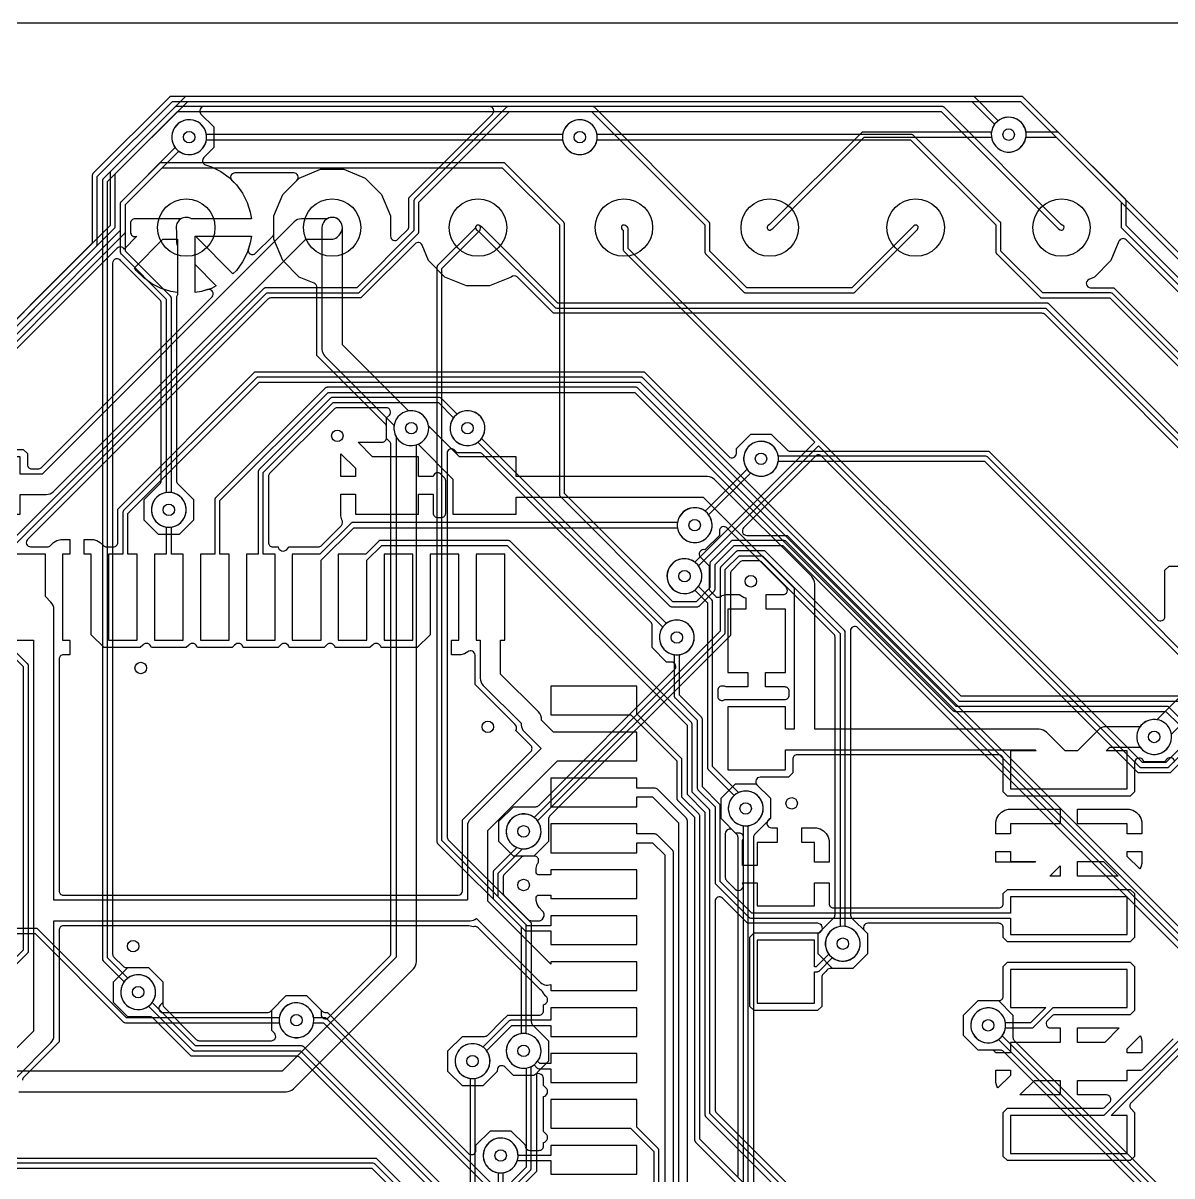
# Model space of a CAD drawing. Header units: millimetres. Extents: x 0 to 79, y 0 to 100.
# Drawn here: x 10.09 to 30.09, y 79.92 to 100 of the extents above; entities that cross this region are included whole.
import ezdxf

# ---------------------------------------------------------------- set-up
doc = ezdxf.new("R2010")
doc.units = ezdxf.units.MM

msp = doc.modelspace()

# ---------------------------------------------------------------- linework, layer by layer
at = {"layer": '16_copper'}
for points in [[(36.69, 89.078), (29.293, 96.475), (29.293, 96.901), (29.291, 96.907), (29.291, 96.913), (29.29, 96.915), (29.289, 96.917), (29.281, 96.931), (29.28, 96.932), (29.28, 96.932), (28.124, 98.088), (28.119, 98.092), (28.114, 98.095), (28.112, 98.096), (28.11, 98.097), (28.094, 98.101), (28.093, 98.101), (28.092, 98.101), (27.548, 98.101, 0.566583), (27.067, 98.3), (26.657, 98.71), (26.652, 98.714), (26.647, 98.718), (26.646, 98.718), (26.643, 98.72), (26.627, 98.723), (26.626, 98.723), (26.626, 98.723), (12.935, 98.723), (12.929, 98.722), (12.923, 98.722), (12.921, 98.721), (12.919, 98.72), (12.905, 98.711), (12.904, 98.711), (12.904, 98.71), (11.614, 97.421), (11.611, 97.416), (11.607, 97.412), (11.607, 97.41), (11.605, 97.408), (11.601, 97.391), (11.602, 97.391), (11.601, 97.39), (11.601, 96.475), (8.605, 93.478)], [(8.655, 93.402), (11.677, 96.425), (11.681, 96.43), (11.685, 96.435), (11.685, 96.436), (11.687, 96.439), (11.69, 96.455), (11.69, 96.456), (11.69, 96.457), (11.69, 97.372), (12.953, 98.635), (26.607, 98.635), (27.004, 98.237, 0.966282), (27.479, 97.859), (27.507, 97.898, 0.101006), (27.548, 98.012), (28.074, 98.012), (29.204, 96.883), (29.204, 96.457), (29.205, 96.451), (29.205, 96.445), (29.206, 96.443), (29.207, 96.44), (29.216, 96.426), (29.216, 96.426), (29.217, 96.425), (36.64, 89.002)], [(8.883, 92.575), (10.089, 92.575), (10.163, 92.501), (10.163, 92.31, 0.414214), (10.239, 92.234), (10.348, 92.234, 0.198912), (10.402, 92.256), (13.376, 95.23, 0.788338), (13.299, 95.357), (13.196, 95.323), (13.08, 95.305), (13.08, 96.286), (14.061, 96.286), (14.043, 96.17), (14.009, 96.067, 0.788338), (14.136, 95.99), (14.43, 96.284, 0.198912), (14.452, 96.338), (14.452, 96.64), (14.607, 97.014), (14.892, 97.299), (15.266, 97.454), (15.67, 97.454), (16.044, 97.299), (16.329, 97.014), (16.484, 96.64), (16.484, 96.289, 0.668179), (16.614, 96.235), (16.78, 96.401, 0.198912), (16.802, 96.454), (16.802, 96.956), (18.261, 98.416, 0.668179), (18.208, 98.546), (13.238, 98.546, 0.668179), (13.184, 98.416), (13.41, 98.19), (13.41, 97.834), (13.233, 97.657, 0.560042), (13.263, 97.531), (13.367, 97.497), (13.527, 97.416), (13.673, 97.31), (13.8, 97.183), (13.906, 97.037), (13.987, 96.877), (14.043, 96.706), (14.061, 96.59), (13.018, 96.59), (13.009, 96.596), (12.978, 96.609, 0.094055), (12.912, 96.615), (12.879, 96.609, 0.058464), (12.837, 96.59), (12.033, 96.59, 0.414214), (11.957, 96.514), (11.957, 96.362, 0.546231), (12.068, 96.286), (11.846, 96.063, 0.500491), (11.726, 96.081), (8.767, 93.123)], [(8.744, 93.225), (11.855, 96.336), (11.859, 96.341), (11.862, 96.346), (11.863, 96.348), (11.864, 96.35), (11.868, 96.366), (11.868, 96.367), (11.868, 96.368), (11.868, 96.838), (12.799, 97.769, 0.966282), (13.177, 98.244), (13.138, 98.272, 0.824854), (12.736, 97.832), (11.792, 96.888), (11.789, 96.883), (11.785, 96.878), (11.784, 96.877), (11.783, 96.874), (11.779, 96.858), (11.779, 96.857), (11.779, 96.857), (11.779, 96.386), (8.694, 93.301)], [(37.014, 87.331), (29.057, 95.288), (29.052, 95.291), (29.048, 95.295), (29.046, 95.296), (29.044, 95.297), (29.027, 95.301), (29.026, 95.301), (29.026, 95.301), (27.844, 95.301), (27.114, 96.03), (27.114, 96.501), (27.113, 96.507), (27.113, 96.513), (27.112, 96.515), (27.111, 96.517), (27.103, 96.531), (27.102, 96.532), (27.101, 96.532), (25.59, 98.044), (25.585, 98.047), (25.581, 98.051), (25.579, 98.051), (25.576, 98.053), (25.56, 98.057), (25.559, 98.057), (25.559, 98.057), (20.08, 98.057, 0.966282), (19.477, 97.988), (19.485, 97.941, 0.824851), (20.08, 97.968), (25.54, 97.968), (27.026, 96.483), (27.026, 96.012), (27.027, 96.006), (27.027, 96), (27.028, 95.998), (27.029, 95.996), (27.038, 95.982), (27.038, 95.981), (27.039, 95.981), (27.794, 95.225), (27.799, 95.222), (27.804, 95.218), (27.806, 95.217), (27.808, 95.216), (27.824, 95.212), (27.825, 95.212), (27.826, 95.212), (29.007, 95.212), (36.938, 87.281)], [(31.344, 91.461), (27.882, 94.923, 0.198912), (27.828, 94.945), (19.325, 94.945), (18.692, 95.578, 0.357819), (18.584, 95.577), (18.21, 95.422), (17.806, 95.422), (17.432, 95.577), (17.147, 95.862), (17.036, 96.13, 0.534516), (16.911, 96.155), (15.968, 95.212), (14.4, 95.212, 0.198912), (14.346, 95.19), (10.164, 91.008, 0.668179), (10.218, 90.878), (10.51, 90.878, 0.198912), (10.564, 90.9), (10.618, 90.954), (10.676, 90.988), (10.741, 91.005), (10.899, 91.005), (10.899, 90.751), (10.774, 90.751), (10.774, 89.251), (10.897, 89.251), (10.899, 89.247), (10.899, 88.997), (10.789, 88.997, 0.414214), (10.712, 88.921), (10.712, 84.887, 0.414214), (10.789, 84.811), (17.659, 84.811), (17.665, 84.811, 0.392588), (17.736, 84.887), (17.736, 86.121), (18.927, 87.313, 0.414214), (18.927, 87.42), (18.669, 87.678, 0.373686), (18.647, 87.789), (17.958, 88.478), (17.958, 88.992, 0.597638), (17.831, 89.048), (17.772, 89.014), (17.707, 88.997), (17.549, 88.997), (17.549, 89.246), (17.55, 89.251), (17.674, 89.251), (17.674, 90.751), (17.174, 90.751), (17.174, 89.346), (16.951, 89.122), (16.926, 89.122, 0.053465), (16.91, 89.124), (16.321, 89.124, 0.630506), (16.17, 89.168), (16.127, 89.124), (15.521, 89.124, 0.630496), (15.37, 89.168), (15.327, 89.124), (14.721, 89.124, 0.630506), (14.57, 89.168), (14.527, 89.124), (13.921, 89.124, 0.630506), (13.77, 89.168), (13.727, 89.124), (13.121, 89.124, 0.630506), (12.97, 89.168), (12.927, 89.124), (12.321, 89.124, 0.630506), (12.17, 89.168), (12.127, 89.124), (11.538, 89.124, 0.049967), (11.523, 89.122), (11.497, 89.122), (11.274, 89.346), (11.274, 90.751), (11.149, 90.751), (11.149, 91.005), (11.307, 91.005), (11.372, 90.988), (11.43, 90.954), (11.484, 90.9, 0.198912), (11.538, 90.878), (11.659, 90.878, 0.414214), (11.735, 90.954), (11.735, 91.533), (14.124, 93.923), (20.902, 93.923), (22.376, 92.449, 0.668179), (22.506, 92.503), (22.506, 92.59), (22.758, 92.842), (23.114, 92.842), (23.389, 92.567, 0.199418), (23.443, 92.545), (26.903, 92.545), (29.839, 89.609, 0.668179), (29.969, 89.663), (29.969, 90.469), (30.043, 90.543), (30.616, 90.543, 0.198912)], [(36.616, 88.9), (29.293, 96.223, 0.534516), (29.169, 96.199), (29.029, 95.862), (28.744, 95.577), (28.646, 95.536, 0.820685), (28.675, 95.39), (29.081, 95.39), (37.116, 87.355)], [(33.045, 86.277), (26.879, 92.443), (26.874, 92.446), (26.87, 92.45), (26.868, 92.451), (26.866, 92.452), (26.849, 92.456), (26.848, 92.456), (26.848, 92.456), (23.236, 92.456, 0.966282), (22.633, 92.388), (22.64, 92.341, 0.824851), (23.236, 92.367), (26.829, 92.367), (32.995, 86.202)], [(9.946, 81.615), (10.571, 82.24, 0.198912), (10.624, 82.366), (10.624, 84.366), (17.869, 84.366, 0.168929), (17.98, 84.404), (19.077, 83.307, 0.300655), (19.274, 83.255), (19.274, 83.151), (20.774, 83.151), (20.774, 83.651), (19.274, 83.651), (19.274, 83.612), (18.18, 84.706), (18.18, 85.937), (19.394, 87.151), (20.774, 87.151), (20.774, 87.651), (19.325, 87.651), (19.114, 87.862, 0.221247), (19.061, 88.003), (18.402, 88.663), (18.402, 89.251), (18.474, 89.251), (18.474, 90.751), (17.974, 90.751), (17.974, 89.251), (18.047, 89.251), (18.047, 88.589, 0.198912), (18.099, 88.463), (18.758, 87.804, 0.02617), (18.759, 87.781), (18.758, 87.774, 0.177672), (18.81, 87.663), (19.107, 87.366), (17.877, 86.136, 0.198912), (17.824, 86.011), (17.824, 84.728), (17.815, 84.722), (10.624, 84.722), (10.624, 89.789, 0.198912), (10.571, 89.915), (10.474, 90.012), (10.474, 90.751), (9.974, 90.751)], [(9.974, 89.251), (10.268, 89.251), (10.268, 82.44), (9.763, 81.935, 0.671798)], [(30.137, 87.13, 0.668179), (30.007, 87.184), (29.96, 87.136), (29.603, 87.136, 0.898256), (29.439, 87.117), (29.439, 86.612), (29.364, 86.538), (27.227, 86.538), (27.153, 86.612), (27.153, 87.179, 0.414214), (27.076, 87.255), (23.563, 87.255, 0.414214), (23.487, 87.179), (23.487, 86.939), (23.413, 86.865), (22.919, 86.865, 0.668179), (22.865, 86.735), (23.1, 86.5), (23.1, 86.144, 0.880168), (23.122, 85.982), (23.216, 85.982), (23.216, 85.728), (22.868, 85.728), (22.868, 85.33), (22.614, 85.33), (22.614, 85.761, 0.637149), (22.55, 85.892), (22.491, 85.892), (22.444, 85.939, 0.668179), (22.314, 85.885), (22.314, 85.12, 0.198912), (22.336, 85.066), (22.484, 84.918, 0.917572), (22.614, 85.026), (22.868, 85.026), (22.868, 84.628), (23.868, 84.628), (23.868, 85.026), (24.122, 85.026), (24.122, 84.665, 0.414214), (24.198, 84.588), (27.076, 84.588, 0.414214), (27.153, 84.665), (27.153, 84.838), (27.227, 84.912), (29.364, 84.912), (29.439, 84.838), (29.439, 84.072), (29.364, 83.998), (27.227, 83.998), (27.153, 84.072), (27.153, 84.245, 0.414214), (27.076, 84.322), (24.795, 84.322, 0.668179), (24.741, 84.192), (24.789, 84.144), (24.789, 83.788), (24.537, 83.536), (24.149, 83.536, 0.016479), (24.144, 83.536), (24.138, 83.535, 0.235999), (24.07, 83.489), (24.017, 83.436, 0.198912), (23.995, 83.382), (23.995, 82.875), (23.921, 82.801), (22.815, 82.801), (22.741, 82.875), (22.741, 84.081), (22.815, 84.155), (23.908, 84.155, 0.998043), (23.934, 84.32), (23.927, 84.321, 0.01577), (23.922, 84.322), (22.703, 84.322), (22.603, 84.422), (22.266, 84.759, 0.668179), (22.136, 84.705), (22.136, 81.075, 0.198912), (22.158, 81.021), (29.842, 73.337, 0.414214)], [(21.654, 66.448), (21.654, 86.103, 0.198912), (21.631, 86.156), (21.133, 86.655, 0.198912), (21.079, 86.677), (20.774, 86.677), (20.774, 86.851), (19.274, 86.851), (19.274, 86.351), (20.774, 86.351), (20.774, 86.525), (21.047, 86.525), (21.501, 86.071), (21.501, 66.48)], [(21.412, 66.548), (21.412, 85.544, 0.198912), (21.39, 85.598), (21.133, 85.855, 0.198912), (21.079, 85.877), (20.774, 85.877), (20.774, 86.051), (19.274, 86.051), (19.274, 85.551), (20.774, 85.551), (20.774, 85.725), (21.047, 85.725), (21.26, 85.512), (21.26, 66.58)], [(17.482, 79.408), (14.902, 81.988, 0.198912), (14.848, 82.01), (13.013, 82.01), (12.354, 82.669, 0.198905), (12.3, 82.691), (11.912, 82.691), (11.66, 82.943), (11.66, 83.3), (11.912, 83.552), (12.269, 83.552), (12.521, 83.3), (12.521, 82.912, 0.199414), (12.543, 82.858), (13.101, 82.299, 0.198912), (13.155, 82.277), (14.41, 82.277, 0.668179), (14.463, 82.407), (14.416, 82.454), (14.416, 82.811), (14.668, 83.063), (15.024, 83.063), (15.299, 82.788, 0.199418), (15.353, 82.766), (15.39, 82.766), (17.842, 80.314, 0.668179), (17.972, 80.368), (17.972, 80.455), (18.224, 80.707), (18.58, 80.707), (18.832, 80.455, 0.464993), (18.909, 80.366), (19.071, 80.366, 0.414214), (19.147, 80.442), (19.147, 80.504, 0.630506), (19.191, 80.655), (19.147, 80.698), (19.147, 81.304, 0.630506), (19.191, 81.455), (19.147, 81.498), (19.147, 81.623, 0.14431), (19.135, 81.664), (19.131, 81.669, 0.360206), (19.021, 81.696), (19.013, 81.692, 0.100714), (18.981, 81.669), (18.624, 81.669), (18.474, 81.819, 0.572892), (18.346, 81.786), (18.345, 81.778, 0.083316), (18.344, 81.743), (18.092, 81.491), (17.735, 81.491), (17.483, 81.743), (17.483, 82.1), (17.735, 82.352), (18.123, 82.352, 0.199414), (18.177, 82.374), (18.424, 82.621), (18.525, 82.721), (19.071, 82.721, 0.414214), (19.147, 82.798), (19.147, 82.904, 0.630506), (19.191, 83.055), (19.146, 83.099, 0.250167), (19.097, 83.161), (18.012, 84.245, 0.255161), (17.927, 84.26), (17.85, 84.276, 0.049387), (17.835, 84.277), (10.789, 84.277, 0.414214), (10.712, 84.201), (10.712, 82.255), (10.098, 81.641, 0.198912), (10.076, 81.587)], [(17.991, 79.151), (14.967, 82.175), (14.962, 82.178), (14.957, 82.182), (14.955, 82.183), (14.953, 82.184), (14.937, 82.188), (14.936, 82.188), (14.935, 82.188), (13.087, 82.188), (12.334, 82.941, 0.966282), (11.859, 83.319), (11.831, 83.28, 0.824854), (12.271, 82.878), (13.037, 82.112), (13.042, 82.109), (13.046, 82.105), (13.048, 82.104), (13.051, 82.103), (13.067, 82.099), (13.068, 82.099), (13.068, 82.099), (14.917, 82.099), (17.974, 79.042)], [(18.51, 79.521), (15.367, 82.664), (15.362, 82.667), (15.357, 82.671), (15.355, 82.672), (15.353, 82.673), (15.337, 82.677), (15.336, 82.677), (15.335, 82.677), (15.146, 82.677, 0.966282), (14.543, 82.609), (14.551, 82.562, 0.824851), (15.146, 82.588), (15.317, 82.588), (18.46, 79.445)], [(30.404, 82.222), (29.378, 81.196, 0.414214), (29.378, 81.088), (29.439, 81.028), (29.439, 80.262), (29.364, 80.188), (27.227, 80.188), (27.153, 80.262), (27.153, 81.028), (27.227, 81.102), (28.876, 81.102, 0.198912), (28.929, 81.125), (29.006, 81.201, 0.668179), (28.952, 81.331), (28.448, 81.331), (28.448, 81.585), (29.312, 81.585), (29.312, 81.763), (29.536, 81.763, 0.198912), (29.59, 81.785), (30.115, 82.31, 0.198912)], [(9.542, 80.232), (16.235, 80.232), (17.167, 79.3, 0.198912)]]:
    msp.add_lwpolyline(points, format="xyb", dxfattribs=at)
for points in [[(9.823, 90.793), (14.331, 95.301), (15.913, 95.301), (15.919, 95.302), (15.925, 95.302), (15.927, 95.303), (15.929, 95.304), (15.943, 95.313), (15.944, 95.313), (15.945, 95.314), (16.967, 96.336), (16.97, 96.341), (16.974, 96.346), (16.975, 96.348), (16.976, 96.35), (16.98, 96.366), (16.98, 96.367), (16.98, 96.368), (16.98, 96.883), (18.554, 98.457), (26.074, 98.457), (28.105, 96.425), (28.112, 96.421), (28.114, 96.418), (28.145, 96.4), (28.161, 96.394), (28.177, 96.395), (28.193, 96.401), (28.205, 96.413), (28.211, 96.428), (28.212, 96.444), (28.207, 96.46), (28.191, 96.476), (28.164, 96.492), (26.124, 98.533), (26.119, 98.536), (26.114, 98.54), (26.112, 98.54), (26.11, 98.542), (26.094, 98.546), (26.093, 98.545), (26.092, 98.546), (18.536, 98.546), (18.53, 98.545), (18.524, 98.544), (18.522, 98.543), (18.519, 98.543), (18.505, 98.534), (18.505, 98.533), (18.504, 98.533), (16.904, 96.932), (16.901, 96.927), (16.897, 96.923), (16.896, 96.921), (16.895, 96.919), (16.891, 96.903), (16.891, 96.902), (16.891, 96.901), (16.891, 96.386), (15.895, 95.39), (14.313, 95.39), (14.307, 95.389), (14.301, 95.388), (14.299, 95.387), (14.297, 95.387), (14.283, 95.378), (14.282, 95.377), (14.281, 95.377), (9.748, 90.843)], [(31.978, 91.078), (27.946, 95.11), (27.941, 95.113), (27.936, 95.117), (27.935, 95.118), (27.932, 95.119), (27.916, 95.123), (27.915, 95.123), (27.915, 95.123), (19.399, 95.123), (18.078, 96.443), (18.074, 96.447), (18.071, 96.449), (18.033, 96.475), (18.017, 96.481), (18.001, 96.482), (17.985, 96.476), (17.973, 96.465), (17.965, 96.45), (17.964, 96.434), (17.968, 96.418), (17.983, 96.401), (18.018, 96.378), (19.349, 95.047), (19.354, 95.044), (19.358, 95.04), (19.36, 95.039), (19.362, 95.038), (19.379, 95.034), (19.38, 95.034), (19.38, 95.034), (27.896, 95.034), (31.928, 91.002)], [(30.759, 88.278), (26.422, 88.278), (20.878, 93.821), (20.873, 93.824), (20.869, 93.828), (20.867, 93.829), (20.865, 93.83), (20.849, 93.834), (20.848, 93.834), (20.847, 93.834), (14.18, 93.834), (14.174, 93.833), (14.168, 93.832), (14.166, 93.831), (14.163, 93.831), (14.149, 93.822), (14.149, 93.821), (14.148, 93.821), (11.837, 91.51), (11.833, 91.505), (11.829, 91.5), (11.829, 91.498), (11.827, 91.496), (11.824, 91.48), (11.824, 91.479), (11.824, 91.478), (11.824, 90.751), (11.574, 90.751), (11.574, 89.251), (12.074, 89.251), (12.074, 90.751), (11.913, 90.751), (11.913, 91.46), (14.198, 93.745), (20.829, 93.745), (26.372, 88.202), (26.377, 88.198), (26.381, 88.195), (26.383, 88.194), (26.386, 88.192), (26.402, 88.189), (26.403, 88.189), (26.403, 88.189), (30.741, 88.189)], [(30.302, 87.82), (30.035, 88.087), (30.03, 88.09), (30.026, 88.094), (30.024, 88.095), (30.021, 88.096), (30.005, 88.1), (30.004, 88.1), (30.004, 88.1), (26.333, 88.1), (20.79, 93.643), (20.785, 93.647), (20.78, 93.65), (20.778, 93.651), (20.776, 93.652), (20.76, 93.656), (20.759, 93.656), (20.758, 93.656), (15.38, 93.656), (15.374, 93.655), (15.368, 93.655), (15.366, 93.654), (15.363, 93.653), (15.349, 93.644), (15.349, 93.643), (15.348, 93.643), (13.437, 91.732), (13.434, 91.727), (13.43, 91.722), (13.429, 91.72), (13.428, 91.718), (13.424, 91.702), (13.424, 91.701), (13.424, 91.7), (13.424, 90.751), (13.174, 90.751), (13.174, 89.251), (13.674, 89.251), (13.674, 90.751), (13.513, 90.751), (13.513, 91.682), (15.398, 93.567), (20.74, 93.567), (26.283, 88.024), (26.288, 88.021), (26.293, 88.017), (26.294, 88.016), (26.297, 88.015), (26.313, 88.011), (26.314, 88.011), (26.314, 88.011), (29.985, 88.011), (30.226, 87.77)], [(29.991, 73.063), (22.047, 81.006), (22.047, 86.277), (22.046, 86.283), (22.046, 86.289), (22.045, 86.291), (22.044, 86.294), (22.035, 86.308), (22.035, 86.308), (22.034, 86.309), (21.736, 86.607), (21.736, 87.789), (21.735, 87.795), (21.734, 87.801), (21.733, 87.802), (21.733, 87.805), (21.724, 87.819), (21.723, 87.82), (21.723, 87.82), (18.567, 90.976), (18.562, 90.98), (18.557, 90.983), (18.556, 90.984), (18.553, 90.985), (18.537, 90.989), (18.536, 90.989), (18.536, 90.989), (16.313, 90.989), (16.307, 90.988), (16.301, 90.988), (16.3, 90.987), (16.297, 90.986), (16.283, 90.977), (16.282, 90.976), (16.282, 90.976), (16.057, 90.751), (15.574, 90.751), (15.574, 89.251), (16.074, 89.251), (16.074, 90.643), (16.332, 90.9), (18.517, 90.9), (21.647, 87.77), (21.647, 86.589), (21.648, 86.583), (21.649, 86.577), (21.65, 86.575), (21.65, 86.572), (21.659, 86.558), (21.66, 86.558), (21.66, 86.557), (21.958, 86.259), (21.958, 80.988), (21.959, 80.982), (21.96, 80.976), (21.961, 80.974), (21.961, 80.972), (21.97, 80.958), (21.971, 80.957), (21.971, 80.956), (29.915, 73.013)], [(9.174, 82.809), (10.166, 83.801), (10.169, 83.806), (10.173, 83.811), (10.174, 83.813), (10.175, 83.815), (10.179, 83.831), (10.179, 83.832), (10.179, 83.833), (10.179, 88.811), (10.178, 88.817), (10.177, 88.823), (10.176, 88.825), (10.176, 88.827), (10.167, 88.841), (10.166, 88.842), (10.166, 88.843), (9.823, 89.185)], [(9.748, 89.135), (10.09, 88.793), (10.09, 83.851), (9.09, 82.851)], [(29.235, 73.196), (21.869, 80.562), (21.869, 86.189), (21.868, 86.194), (21.868, 86.201), (21.867, 86.202), (21.866, 86.205), (21.857, 86.219), (21.857, 86.219), (21.856, 86.22), (21.558, 86.518), (21.558, 87.166), (21.557, 87.172), (21.557, 87.178), (21.556, 87.18), (21.555, 87.183), (21.546, 87.197), (21.546, 87.197), (21.545, 87.198), (20.774, 87.969), (20.774, 88.451), (19.274, 88.451), (19.274, 87.951), (20.666, 87.951), (21.469, 87.148), (21.469, 86.5), (21.47, 86.494), (21.471, 86.488), (21.472, 86.486), (21.472, 86.483), (21.481, 86.469), (21.482, 86.469), (21.482, 86.468), (21.78, 86.17), (21.78, 80.543), (21.782, 80.537), (21.782, 80.531), (21.783, 80.53), (21.784, 80.527), (21.792, 80.513), (21.793, 80.513), (21.794, 80.512), (29.128, 73.177)], [(30.226, 82.295), (28.906, 80.975), (27.28, 80.975), (27.28, 80.315), (29.312, 80.315), (29.312, 80.975), (29.032, 80.975), (30.302, 82.246)], [(21.158, 78.41), (21.158, 80.366), (21.157, 80.372), (21.157, 80.378), (21.156, 80.379), (21.155, 80.382), (21.146, 80.396), (21.146, 80.396), (21.145, 80.397), (20.774, 80.768), (20.774, 81.251), (19.274, 81.251), (19.274, 80.751), (20.665, 80.751), (21.069, 80.347), (21.069, 78.428)], [(17.191, 79.151), (16.211, 80.13), (16.206, 80.134), (16.202, 80.138), (16.2, 80.138), (16.198, 80.14), (16.181, 80.143), (16.18, 80.143), (16.18, 80.143), (9.601, 80.143), (9.595, 80.142), (9.589, 80.142), (9.588, 80.141), (9.585, 80.14), (9.571, 80.131), (9.57, 80.131), (9.57, 80.13), (9.227, 79.788)], [(9.277, 79.712), (9.62, 80.054), (16.161, 80.054), (17.174, 79.042)]]:
    msp.add_lwpolyline(points, dxfattribs=at)
for points in [[(10.036, 91.789), (10.49, 91.789, 0.198912), (10.616, 91.841), (15.009, 96.234), (15.424, 96.234, 0.294676), (15.608, 96.329), (15.626, 96.357, 0.566972), (15.465, 96.616), (15.432, 96.612, 0.076264), (15.375, 96.59), (14.935, 96.59, 0.198912), (14.809, 96.538), (10.417, 92.145), (10.036, 92.145), (10.036, 92.448), (8.936, 92.448), (8.936, 91.448), (10.036, 91.448)], [(14.474, 90.751), (14.268, 90.751), (14.268, 92.171), (15.487, 93.389), (17.317, 93.389), (17.581, 93.126, 0.966282), (18.056, 92.747), (18.084, 92.786, 0.824854), (17.644, 93.188), (17.367, 93.465), (17.362, 93.469), (17.357, 93.473), (17.356, 93.473), (17.353, 93.475), (17.337, 93.478), (17.336, 93.478), (17.335, 93.478), (15.469, 93.478), (15.463, 93.477), (15.457, 93.477), (15.455, 93.476), (15.452, 93.475), (15.438, 93.466), (15.438, 93.466), (15.437, 93.465), (14.193, 92.221), (14.189, 92.216), (14.185, 92.211), (14.185, 92.209), (14.183, 92.207), (14.18, 92.191), (14.18, 92.19), (14.18, 92.189), (14.18, 90.751), (13.974, 90.751), (13.974, 89.251), (14.474, 89.251)], [(16.173, 92.448), (15.919, 92.702), (16.34, 92.702, 0.414214), (16.416, 92.778), (16.416, 93.123), (16.464, 93.17, 0.668179), (16.41, 93.301), (15.555, 93.301, 0.198912), (15.502, 93.278), (14.38, 92.156, 0.198912), (14.357, 92.103), (14.357, 90.954, 0.414214), (14.434, 90.878), (14.527, 90.878, 0.630496), (14.678, 90.834), (14.721, 90.878), (15.226, 90.878, 0.198912), (15.28, 90.9), (15.629, 91.249, 0.318605), (15.635, 91.35), (15.618, 91.415), (15.618, 91.796), (15.872, 91.796), (15.872, 91.448), (16.972, 91.448), (16.972, 91.796), (17.226, 91.796), (17.226, 91.465, 0.414214), (17.302, 91.389), (17.369, 91.389, 0.414214), (17.445, 91.465), (17.445, 92.027, 0.198912), (17.423, 92.081), (17.356, 92.147, 0.63473), (17.227, 92.1), (16.972, 92.1), (16.972, 92.448)], [(27.727, 87.325), (27.28, 87.325), (27.28, 86.665), (29.312, 86.665), (29.312, 87.325), (28.947, 87.325), (29.011, 87.389), (29.536, 87.389, 0.962301), (30.041, 87.725), (30.013, 87.764, 0.48556), (29.536, 87.744), (28.937, 87.744, 0.198912), (28.811, 87.692), (28.444, 87.325), (28.23, 87.325), (27.907, 87.648, 0.198912), (27.781, 87.7), (23.87, 87.7), (23.87, 90.234, 0.198912), (23.818, 90.359), (22.128, 92.048, 0.198912), (22.003, 92.1), (18.672, 92.1), (18.672, 92.448), (17.684, 92.448), (17.147, 92.985, 0.974058), (16.543, 92.921), (16.551, 92.874, 0.462521), (16.964, 92.665), (17.572, 92.057), (17.572, 91.448), (18.672, 91.448), (18.672, 91.745), (21.929, 91.745), (23.514, 90.16), (23.514, 87.7), (23.36, 87.7), (23.36, 88.092), (22.36, 88.092), (22.36, 86.992), (23.36, 86.992), (23.36, 87.344), (27.708, 87.344)], [(12.874, 90.751), (12.668, 90.751), (12.668, 91.223, 0.966282), (12.6, 91.826), (12.553, 91.818, 0.824851), (12.579, 91.223), (12.579, 90.751), (12.374, 90.751), (12.374, 89.251), (12.874, 89.251)], [(15.274, 90.643), (15.843, 91.211), (21.481, 91.211, 0.966282), (22.084, 91.28), (22.076, 91.327, 0.824851), (21.481, 91.3), (15.824, 91.3), (15.818, 91.299), (15.812, 91.299), (15.811, 91.298), (15.808, 91.297), (15.794, 91.288), (15.793, 91.288), (15.793, 91.287), (15.256, 90.751), (14.774, 90.751), (14.774, 89.251), (15.274, 89.251)], [(22.26, 88.201, 0.139988), (22.307, 88.219), (23.349, 88.219, 0.414214), (23.425, 88.295), (23.425, 88.362, 0.414214), (23.349, 88.438), (23.012, 88.438), (23.012, 88.692), (23.36, 88.692), (23.36, 89.792), (23.025, 89.792), (23.025, 90.046), (23.318, 90.046, 0.668179), (23.372, 90.176), (22.341, 91.207, 0.668179), (22.211, 91.154), (22.211, 91.078), (21.959, 90.826, 0.77716), (21.882, 90.696), (22.033, 90.545), (22.033, 90.157, 0.199414), (22.055, 90.103), (22.137, 90.022, 0.241238), (22.203, 90.001), (22.209, 90.002, 0.157822), (22.262, 90.029), (22.327, 90.046), (22.562, 90.046, 0.101726), (22.669, 89.988), (22.669, 89.792), (22.36, 89.792), (22.36, 88.692), (22.708, 88.692), (22.708, 88.438), (22.327, 88.438, 0.149025), (22.272, 88.452), (22.267, 88.453, 0.455118), (22.181, 88.378), (22.181, 88.276, 0.061547), (22.185, 88.252), (22.185, 88.249, 0.218355), (22.231, 88.205), (22.239, 88.203), (22.246, 88.201), (22.249, 88.201), (22.252, 88.2)], [(22.741, 86.026, 1), (22.599, 86.618), (22.553, 86.603), (22.545, 86.599), (22.092, 87.052), (22.092, 89.922), (22.091, 89.928), (22.09, 89.934), (22.089, 89.936), (22.089, 89.939), (22.08, 89.953), (22.079, 89.953), (22.079, 89.954), (21.846, 90.186, 0.966282), (21.371, 90.564), (21.343, 90.526, 0.824854), (21.783, 90.123), (22.003, 89.904), (22.003, 87.033), (22.004, 87.027), (22.004, 87.021), (22.005, 87.02), (22.006, 87.017), (22.015, 87.003), (22.015, 87.002), (22.016, 87.002), (22.468, 86.549), (22.438, 86.519), (22.41, 86.481), (22.389, 86.438), (22.374, 86.393), (22.366, 86.346), (22.366, 86.298), (22.374, 86.251), (22.389, 86.206), (22.41, 86.163), (22.438, 86.124), (22.472, 86.091), (22.511, 86.063), (22.553, 86.041), (22.599, 86.026), (22.646, 86.019), (22.693, 86.019)], [(29.312, 84.785), (27.28, 84.785), (27.28, 84.499), (22.777, 84.499), (22.225, 85.051), (22.225, 86.366), (22.224, 86.372), (22.223, 86.378), (22.222, 86.38), (22.222, 86.383), (22.213, 86.397), (22.212, 86.397), (22.212, 86.398), (21.914, 86.696), (21.914, 87.878), (21.913, 87.884), (21.912, 87.89), (21.911, 87.891), (21.911, 87.894), (21.902, 87.908), (21.901, 87.909), (21.901, 87.909), (21.514, 88.296), (21.514, 89, 0.966282), (21.445, 89.603), (21.398, 89.596, 0.824851), (21.425, 89), (21.425, 88.278), (21.426, 88.272), (21.427, 88.266), (21.427, 88.264), (21.428, 88.261), (21.437, 88.247), (21.438, 88.247), (21.438, 88.246), (21.825, 87.859), (21.825, 86.678), (21.826, 86.672), (21.827, 86.666), (21.828, 86.664), (21.828, 86.661), (21.837, 86.647), (21.838, 86.647), (21.838, 86.646), (22.136, 86.348), (22.136, 85.033), (22.137, 85.027), (22.138, 85.021), (22.139, 85.019), (22.139, 85.017), (22.148, 85.003), (22.149, 85.002), (22.149, 85.001), (22.727, 84.424), (22.732, 84.42), (22.737, 84.416), (22.738, 84.416), (22.741, 84.414), (22.757, 84.411), (22.758, 84.411), (22.758, 84.411), (27.28, 84.411), (27.28, 84.125), (29.312, 84.125)], [(20.774, 84.451), (19.274, 84.451), (19.274, 84.277), (18.865, 84.277), (18.358, 84.785), (18.358, 85.192), (18.784, 85.619, 0.990567), (18.826, 86.225), (18.778, 86.225, 0.783196), (18.683, 85.643), (18.282, 85.242), (18.279, 85.237), (18.275, 85.232), (18.274, 85.231), (18.273, 85.228), (18.269, 85.212), (18.269, 85.211), (18.269, 85.211), (18.269, 84.766), (18.27, 84.76), (18.271, 84.754), (18.272, 84.753), (18.272, 84.75), (18.281, 84.736), (18.282, 84.735), (18.282, 84.735), (18.815, 84.201), (18.82, 84.198), (18.825, 84.194), (18.827, 84.194), (18.829, 84.192), (18.845, 84.188), (18.846, 84.188), (18.847, 84.188), (19.274, 84.188), (19.274, 83.951), (20.774, 83.951)], [(19.076, 84.367, 0.274649), (19.14, 84.411), (19.142, 84.416, 0.41382), (19.125, 84.541), (19.071, 84.595), (19.037, 84.653), (19.02, 84.718), (19.02, 84.777, 0.035915), (19.048, 84.811), (19.274, 84.811), (19.274, 84.751), (20.774, 84.751), (20.774, 85.251), (19.274, 85.251), (19.274, 85.166), (19.048, 85.166, 0.035915), (19.02, 85.2), (19.02, 85.284), (19.037, 85.349, 0.16658), (19.063, 85.405), (19.063, 85.412, 0.427113), (18.988, 85.492), (18.815, 85.492, 0.198912), (18.761, 85.469), (18.469, 85.178, 0.198912), (18.447, 85.124), (18.447, 84.853, 0.198912), (18.469, 84.799), (18.88, 84.388, 0.198912), (18.934, 84.366), (19.071, 84.366)], [(23.868, 83.477), (23.914, 83.477), (23.92, 83.478), (23.926, 83.479), (23.928, 83.48), (23.93, 83.48), (23.944, 83.489), (23.945, 83.49), (23.946, 83.49), (24.178, 83.723, 0.966282), (24.556, 84.197), (24.518, 84.225, 0.824854), (24.115, 83.785), (23.896, 83.566), (23.868, 83.566), (23.868, 84.028), (22.868, 84.028), (22.868, 82.928), (23.868, 82.928)], [(27.019, 82.067, 0.299116), (26.949, 82.113), (26.714, 82.113), (26.462, 82.365), (26.462, 82.722), (26.714, 82.974), (27.076, 82.974, 0.414214), (27.153, 83.05), (27.153, 83.568), (27.227, 83.642), (29.364, 83.642), (29.439, 83.568), (29.439, 82.802), (29.364, 82.728), (28.052, 82.728, 0.198912), (27.998, 82.705), (27.922, 82.629, 0.668179), (27.976, 82.499), (28.143, 82.499), (28.143, 82.245), (27.28, 82.245), (27.28, 82.067)], [(26.963, 82.248, 0.306066), (27.192, 82.499), (27.648, 82.499), (27.654, 82.5), (27.66, 82.501), (27.661, 82.502), (27.664, 82.502), (27.678, 82.511), (27.679, 82.512), (27.679, 82.512), (28.022, 82.855), (29.312, 82.855), (29.312, 83.515), (27.28, 83.515), (27.28, 82.855), (27.896, 82.855), (27.629, 82.588), (27.192, 82.588), (27.188, 82.615), (27.173, 82.66), (27.152, 82.703), (27.124, 82.741), (27.09, 82.775), (27.051, 82.803), (27.009, 82.825), (26.963, 82.839), (26.916, 82.847), (26.868, 82.847), (26.821, 82.839), (26.776, 82.825), (26.733, 82.803), (26.695, 82.775), (26.661, 82.741), (26.633, 82.703), (26.611, 82.66), (26.597, 82.615), (26.589, 82.568), (26.589, 82.52), (26.597, 82.473), (26.611, 82.427), (26.633, 82.385), (26.661, 82.346), (26.695, 82.312), (26.733, 82.284), (26.776, 82.263), (26.821, 82.248), (26.868, 82.24), (26.916, 82.24)], [(17.984, 81.626, 0.537714), (18.157, 82.102), (18.599, 82.544), (19.274, 82.544), (19.274, 82.351), (20.774, 82.351), (20.774, 82.851), (19.274, 82.851), (19.274, 82.633), (18.58, 82.633), (18.574, 82.631), (18.568, 82.631), (18.567, 82.63), (18.564, 82.629), (18.55, 82.621), (18.549, 82.62), (18.549, 82.62), (18.094, 82.165), (18.072, 82.181), (18.03, 82.202), (17.984, 82.217), (17.937, 82.225), (17.889, 82.225), (17.842, 82.217), (17.797, 82.202), (17.754, 82.181), (17.716, 82.153), (17.682, 82.119), (17.654, 82.08), (17.632, 82.038), (17.618, 81.992), (17.61, 81.945), (17.61, 81.897), (17.618, 81.85), (17.632, 81.805), (17.654, 81.762), (17.682, 81.724), (17.716, 81.69), (17.754, 81.662), (17.797, 81.64), (17.842, 81.626), (17.889, 81.618), (17.937, 81.618)], [(20.774, 82.051), (19.274, 82.051), (19.274, 81.877), (19.087, 81.877), (19.046, 81.918, 0.966282), (18.571, 82.297), (18.543, 82.258, 0.824854), (18.983, 81.856), (19.038, 81.801), (19.043, 81.798), (19.047, 81.794), (19.049, 81.793), (19.051, 81.792), (19.068, 81.788), (19.068, 81.788), (19.069, 81.788), (19.274, 81.788), (19.274, 81.551), (20.774, 81.551)], [(20.774, 80.451), (19.274, 80.451), (19.274, 80.277), (18.706, 80.277, 0.961481), (18.099, 80.301), (18.099, 80.253, 0.827658), (18.692, 80.188), (19.274, 80.188), (19.274, 79.951), (20.774, 79.951)]]:
    msp.add_lwpolyline(points, format="xyb", close=True, dxfattribs=at)
for points in [[(12.66, 95.323), (12.489, 95.379), (12.329, 95.46), (12.183, 95.566), (12.056, 95.693), (12.024, 95.738), (12.52, 96.234), (12.776, 96.234), (12.776, 95.305)], [(15.618, 92.1), (15.618, 92.481), (15.622, 92.496), (15.872, 92.246), (15.872, 92.1)], [(16.874, 90.751), (16.374, 90.751), (16.374, 89.251), (16.874, 89.251)], [(27.026, 85.877), (27.026, 86.089), (27.043, 86.153), (27.076, 86.211), (27.124, 86.258), (27.182, 86.292), (27.246, 86.309), (28.143, 86.309), (28.143, 86.055), (27.28, 86.055), (27.28, 85.877)], [(29.312, 85.877), (29.312, 86.055), (28.448, 86.055), (28.448, 86.309), (29.345, 86.309), (29.41, 86.292), (29.468, 86.258), (29.515, 86.211), (29.548, 86.153), (29.566, 86.089), (29.566, 85.877)], [(23.868, 85.388), (23.868, 85.728), (23.647, 85.728), (23.647, 85.982), (23.901, 85.982), (23.966, 85.965), (24.024, 85.931), (24.071, 85.884), (24.105, 85.826), (24.122, 85.761), (24.122, 85.388)], [(27.026, 85.388), (27.026, 85.573), (27.28, 85.573), (27.28, 85.395), (27.714, 85.395), (27.708, 85.388)], [(29.312, 85.487), (29.312, 85.573), (29.566, 85.573), (29.566, 85.361), (29.548, 85.297), (29.531, 85.268)], [(28.448, 85.141), (28.448, 85.395), (28.901, 85.395), (29.155, 85.141)], [(27.963, 85.141), (28.143, 85.321), (28.143, 85.141)], [(28.448, 82.245), (28.448, 82.499), (29.174, 82.499), (28.92, 82.245)], [(29.312, 82.067), (29.312, 82.133), (29.538, 82.36), (29.548, 82.343), (29.566, 82.279), (29.566, 82.067)], [(27.043, 81.487), (27.026, 81.551), (27.026, 81.763), (27.28, 81.763), (27.28, 81.671), (27.062, 81.454)], [(27.442, 81.331), (27.696, 81.585), (28.143, 81.585), (28.143, 81.331)]]:
    msp.add_lwpolyline(points, close=True, dxfattribs=at)
at = {"layer": '1_copper'}
for points in [[(30.657, 95.554), (27.502, 98.71), (27.497, 98.714), (27.492, 98.718), (27.49, 98.718), (27.488, 98.72), (27.472, 98.723), (27.471, 98.723), (27.47, 98.723), (12.668, 98.723), (12.662, 98.722), (12.656, 98.722), (12.655, 98.721), (12.652, 98.72), (12.638, 98.711), (12.637, 98.711), (12.637, 98.71), (11.303, 97.377), (11.3, 97.372), (11.296, 97.367), (11.296, 97.366), (11.294, 97.363), (11.29, 97.347), (11.29, 97.346), (11.29, 97.346), (11.29, 96.164), (9.125, 93.999)], [(9.201, 93.949), (11.366, 96.114), (11.37, 96.119), (11.373, 96.124), (11.374, 96.125), (11.376, 96.128), (11.379, 96.144), (11.379, 96.145), (11.379, 96.145), (11.379, 97.327), (12.687, 98.635), (27.452, 98.635), (30.582, 95.505)]]:
    msp.add_lwpolyline(points, dxfattribs=at)
for points in [[(12.161, 82.826, 1), (12.019, 83.417), (11.974, 83.402, 0.061471), (11.91, 83.365), (11.557, 83.718), (11.557, 97.238), (12.776, 98.457), (19.984, 98.457), (21.958, 96.483), (21.958, 96.012), (21.959, 96.006), (21.96, 96), (21.961, 95.998), (21.961, 95.996), (21.97, 95.982), (21.971, 95.981), (21.971, 95.981), (22.638, 95.314), (22.643, 95.31), (22.648, 95.307), (22.649, 95.306), (22.652, 95.304), (22.668, 95.301), (22.669, 95.301), (22.669, 95.301), (24.536, 95.301), (24.542, 95.302), (24.548, 95.302), (24.55, 95.303), (24.553, 95.304), (24.567, 95.313), (24.567, 95.313), (24.568, 95.314), (25.635, 96.381), (25.635, 96.381), (25.635, 96.381), (25.66, 96.407), (25.669, 96.421), (25.672, 96.437), (25.67, 96.454), (25.661, 96.468), (25.648, 96.478), (25.632, 96.482), (25.615, 96.481), (25.596, 96.469), (25.571, 96.443), (24.518, 95.39), (22.688, 95.39), (22.047, 96.03), (22.047, 96.501), (22.046, 96.507), (22.046, 96.513), (22.045, 96.515), (22.044, 96.517), (22.035, 96.531), (22.035, 96.532), (22.034, 96.532), (20.034, 98.533), (20.029, 98.536), (20.024, 98.54), (20.023, 98.54), (20.02, 98.542), (20.004, 98.546), (20.003, 98.545), (20.003, 98.546), (12.757, 98.546), (12.751, 98.545), (12.745, 98.544), (12.744, 98.543), (12.741, 98.543), (12.727, 98.534), (12.726, 98.533), (12.726, 98.533), (11.481, 97.288), (11.478, 97.283), (11.474, 97.278), (11.473, 97.277), (11.472, 97.274), (11.468, 97.258), (11.468, 97.257), (11.468, 97.257), (11.468, 83.699), (11.469, 83.693), (11.47, 83.687), (11.471, 83.686), (11.471, 83.683), (11.48, 83.669), (11.481, 83.668), (11.481, 83.668), (11.847, 83.302), (11.831, 83.28), (11.809, 83.238), (11.795, 83.193), (11.787, 83.145), (11.787, 83.098), (11.795, 83.05), (11.809, 83.005), (11.831, 82.963), (11.859, 82.924), (11.893, 82.89), (11.931, 82.862), (11.974, 82.841), (12.019, 82.826), (12.067, 82.818), (12.114, 82.818)], [(13.05, 97.717, 0.306066), (13.279, 97.968), (19.48, 97.968, 0.966282), (20.083, 98.036), (20.076, 98.083, 0.824851), (19.48, 98.057), (13.279, 98.057), (13.275, 98.083), (13.26, 98.129), (13.239, 98.171), (13.211, 98.21), (13.177, 98.244), (13.138, 98.272), (13.096, 98.293), (13.05, 98.308), (13.003, 98.315), (12.956, 98.315), (12.908, 98.308), (12.863, 98.293), (12.82, 98.272), (12.782, 98.244), (12.748, 98.21), (12.72, 98.171), (12.698, 98.129), (12.684, 98.083), (12.676, 98.036), (12.676, 97.988), (12.684, 97.941), (12.698, 97.896), (12.72, 97.853), (12.748, 97.815), (12.782, 97.781), (12.82, 97.753), (12.863, 97.731), (12.908, 97.717), (12.956, 97.709), (13.003, 97.709)], [(23.114, 96.402), (23.14, 96.42), (23.143, 96.424), (23.145, 96.425), (24.733, 98.012), (26.948, 98.012, 0.966282), (27.551, 98.081), (27.544, 98.128, 0.824851), (26.948, 98.101), (24.714, 98.101), (24.708, 98.1), (24.702, 98.1), (24.701, 98.099), (24.698, 98.098), (24.684, 98.089), (24.683, 98.088), (24.683, 98.088), (23.085, 96.491), (23.062, 96.474), (23.051, 96.462), (23.044, 96.447), (23.044, 96.43), (23.05, 96.415), (23.061, 96.402), (23.076, 96.395), (23.093, 96.394)], [(12.96, 96.613), (12.927, 96.616, 0.141605), (12.833, 96.588), (12.806, 96.568, 0.258158), (12.757, 96.389), (12.757, 96.19, 0.115306), (12.776, 96.111), (12.776, 95.269, 0.179595), (12.757, 95.219), (12.757, 92.029, 0.198912), (12.78, 91.975), (13.054, 91.701), (13.054, 91.344), (12.802, 91.092), (12.446, 91.092), (12.194, 91.344), (12.194, 91.701), (12.468, 91.975, 0.199418), (12.49, 92.029), (12.49, 95.125, 0.198912), (12.468, 95.179), (11.791, 95.856, 0.769898), (11.646, 95.817), (11.646, 83.786, 0.198912), (11.668, 83.732), (11.827, 83.574, 0.198905), (11.881, 83.552), (12.269, 83.552), (12.521, 83.3), (12.521, 82.943), (12.473, 82.896, 0.668179), (12.527, 82.766), (14.34, 82.766, 0.198912), (14.394, 82.788), (14.668, 83.063), (15.024, 83.063), (15.276, 82.811), (15.276, 82.735, 0.668179), (15.407, 82.681), (16.469, 83.743, 0.198912), (16.491, 83.797), (16.491, 92.661, 0.198912), (16.469, 92.714), (16.416, 92.767), (16.416, 92.966, 0.198912), (16.394, 93.02), (15.202, 94.212), (15.202, 95.398, 0.303351), (15.155, 95.468), (14.892, 95.577), (14.607, 95.862), (14.452, 96.236), (14.452, 96.64), (14.607, 97.014), (14.853, 97.26, 0.668179), (14.799, 97.39), (13.776, 97.39, 0.668179), (13.723, 97.26), (13.8, 97.183), (13.906, 97.037), (13.987, 96.877), (14.043, 96.706), (14.061, 96.59), (13.019, 96.59), (12.993, 96.604)], [(21.54, 89.004, 1), (21.398, 89.596), (21.353, 89.581, 0.061471), (21.289, 89.544), (18.068, 92.764, 0.966282), (17.593, 93.142), (17.565, 93.104, 0.824854), (18.005, 92.701), (21.226, 89.481), (21.21, 89.459), (21.188, 89.416), (21.174, 89.371), (21.166, 89.324), (21.166, 89.276), (21.174, 89.229), (21.188, 89.184), (21.21, 89.141), (21.238, 89.103), (21.272, 89.069), (21.31, 89.041), (21.353, 89.019), (21.398, 89.004), (21.445, 88.997), (21.493, 88.997)], [(21.852, 90.96, 0.537714), (22.024, 91.437), (22.756, 92.168, 0.966282), (23.134, 92.643), (23.095, 92.671, 0.824854), (22.693, 92.231), (21.961, 91.499), (21.939, 91.515), (21.897, 91.537), (21.852, 91.552), (21.804, 91.559), (21.757, 91.559), (21.71, 91.552), (21.664, 91.537), (21.622, 91.515), (21.583, 91.487), (21.549, 91.453), (21.521, 91.415), (21.5, 91.372), (21.485, 91.327), (21.477, 91.28), (21.477, 91.232), (21.485, 91.185), (21.5, 91.139), (21.521, 91.097), (21.549, 91.058), (21.583, 91.025), (21.622, 90.997), (21.664, 90.975), (21.71, 90.96), (21.757, 90.953), (21.804, 90.953)], [(24.43, 83.67, 0.824851), (24.403, 84.266), (24.403, 89.389), (24.402, 89.395), (24.401, 89.401), (24.4, 89.403), (24.4, 89.405), (24.391, 89.419), (24.39, 89.42), (24.39, 89.42), (23.012, 90.798), (23.007, 90.802), (23.002, 90.806), (23.001, 90.806), (22.998, 90.808), (22.982, 90.811), (22.981, 90.811), (22.981, 90.811), (22.536, 90.811), (22.53, 90.81), (22.524, 90.81), (22.523, 90.809), (22.52, 90.808), (22.506, 90.799), (22.505, 90.799), (22.505, 90.798), (22.238, 90.532), (22.235, 90.527), (22.231, 90.522), (22.23, 90.52), (22.229, 90.518), (22.225, 90.502), (22.225, 90.501), (22.225, 90.5), (22.225, 89.407), (18.983, 86.165, 0.966282), (18.605, 85.691), (18.643, 85.663, 0.824854), (19.046, 86.103), (22.301, 89.358), (22.304, 89.363), (22.308, 89.367), (22.309, 89.369), (22.31, 89.371), (22.314, 89.387), (22.314, 89.388), (22.314, 89.389), (22.314, 90.482), (22.555, 90.722), (22.962, 90.722), (24.314, 89.371), (24.314, 84.266), (24.288, 84.262), (24.242, 84.247), (24.2, 84.225), (24.161, 84.197), (24.127, 84.164), (24.099, 84.125), (24.078, 84.082), (24.063, 84.037), (24.055, 83.99), (24.055, 83.942), (24.063, 83.895), (24.078, 83.85), (24.099, 83.807), (24.127, 83.769), (24.161, 83.735), (24.2, 83.707), (24.242, 83.685), (24.288, 83.67), (24.335, 83.663), (24.382, 83.663)], [(21.832, 76.969, 1), (22.351, 76.651), (22.373, 76.693, 0.7609), (21.911, 77.053), (21.243, 77.721), (22.701, 79.178), (22.704, 79.183), (22.708, 79.188), (22.709, 79.19), (22.71, 79.192), (22.714, 79.208), (22.714, 79.209), (22.714, 79.21), (22.714, 86.022, 0.966282), (22.646, 86.625), (22.599, 86.618, 0.824851), (22.625, 86.022), (22.625, 79.228), (21.18, 77.784), (21.046, 77.918, 0.966282), (20.571, 78.296), (20.543, 78.258, 0.824854), (20.983, 77.855), (21.848, 76.99)]]:
    msp.add_lwpolyline(points, format="xyb", close=True, dxfattribs=at)
for points in [[(30.979, 83.365), (23.368, 90.976), (23.363, 90.98), (23.358, 90.983), (23.356, 90.984), (23.354, 90.985), (23.338, 90.989), (23.337, 90.989), (23.336, 90.989), (22.447, 90.989), (22.441, 90.988), (22.435, 90.988), (22.434, 90.987), (22.431, 90.986), (22.417, 90.977), (22.416, 90.976), (22.416, 90.976), (22.06, 90.621), (22.057, 90.616), (22.053, 90.611), (22.052, 90.609), (22.051, 90.607), (22.047, 90.591), (22.047, 90.59), (22.047, 90.589), (22.047, 90.163), (21.807, 89.922), (21.399, 89.922), (19.514, 91.808), (19.514, 96.501), (19.512, 96.507), (19.512, 96.513), (19.511, 96.515), (19.51, 96.517), (19.502, 96.531), (19.501, 96.532), (19.501, 96.532), (18.478, 97.555), (18.473, 97.558), (18.469, 97.562), (18.467, 97.563), (18.464, 97.564), (18.448, 97.568), (18.447, 97.568), (18.447, 97.568), (12.49, 97.568), (12.485, 97.567), (12.478, 97.566), (12.477, 97.565), (12.474, 97.565), (12.46, 97.556), (12.46, 97.555), (12.459, 97.555), (11.792, 96.888), (11.789, 96.883), (11.785, 96.878), (11.784, 96.877), (11.783, 96.874), (11.779, 96.858), (11.779, 96.857), (11.779, 96.857), (11.779, 96.012), (11.78, 96.006), (11.781, 96), (11.782, 95.998), (11.782, 95.996), (11.791, 95.982), (11.792, 95.981), (11.792, 95.981), (12.579, 95.193), (12.579, 91.822, 0.966282), (12.648, 91.219), (12.695, 91.227, 0.824851), (12.668, 91.822), (12.668, 95.212), (12.667, 95.218), (12.667, 95.224), (12.666, 95.225), (12.665, 95.228), (12.656, 95.242), (12.656, 95.243), (12.655, 95.243), (11.868, 96.03), (11.868, 96.838), (12.509, 97.479), (18.428, 97.479), (19.425, 96.483), (19.425, 91.789), (19.426, 91.783), (19.426, 91.777), (19.427, 91.776), (19.428, 91.773), (19.437, 91.759), (19.437, 91.758), (19.438, 91.758), (21.349, 89.846), (21.354, 89.843), (21.359, 89.839), (21.36, 89.839), (21.363, 89.837), (21.379, 89.833), (21.38, 89.834), (21.38, 89.833), (21.825, 89.833), (21.831, 89.835), (21.837, 89.835), (21.839, 89.836), (21.841, 89.837), (21.855, 89.845), (21.856, 89.846), (21.856, 89.846), (22.123, 90.113), (22.126, 90.118), (22.13, 90.123), (22.131, 90.125), (22.132, 90.127), (22.136, 90.143), (22.136, 90.144), (22.136, 90.145), (22.136, 90.571), (22.466, 90.9), (23.318, 90.9), (30.916, 83.302)], [(10.011, 81.388), (14.668, 81.388, 0.198912), (14.794, 81.44), (16.883, 83.529, 0.198912), (16.935, 83.655), (16.935, 92.655, 0.932918), (16.799, 93.244), (15.646, 94.397), (15.646, 96.412, 0.310429), (15.541, 96.6), (15.509, 96.611, 0.094055), (15.443, 96.614), (15.411, 96.606, 0.335014), (15.291, 96.41), (15.291, 94.323, 0.198912), (15.343, 94.197), (16.547, 92.993, 0.098919), (16.551, 92.874), (16.566, 92.829), (16.58, 92.801), (16.58, 83.729), (14.595, 81.744), (9.957, 81.744, 0.029212)], [(18.669, 79.769), (18.923, 80.023), (18.926, 80.028), (18.93, 80.033), (18.93, 80.034), (18.932, 80.037), (18.936, 80.053), (18.936, 80.054), (18.936, 80.054), (18.936, 81.827, 0.73647), (18.847, 82.399), (18.847, 84.277), (18.846, 84.283), (18.845, 84.289), (18.844, 84.291), (18.844, 84.294), (18.835, 84.308), (18.834, 84.308), (18.834, 84.309), (17.38, 85.762), (17.38, 95.727), (18.034, 96.381), (18.034, 96.382), (18.035, 96.382), (18.037, 96.385), (18.043, 96.394), (18.044, 96.4), (18.046, 96.402), (18.051, 96.428), (18.052, 96.445), (18.046, 96.461), (18.035, 96.473), (18.021, 96.481), (18.004, 96.482), (17.988, 96.478), (17.975, 96.468), (17.965, 96.448), (17.962, 96.434), (17.304, 95.777), (17.301, 95.772), (17.297, 95.767), (17.296, 95.765), (17.295, 95.763), (17.291, 95.747), (17.291, 95.746), (17.291, 95.745), (17.291, 85.744), (17.292, 85.738), (17.293, 85.732), (17.294, 85.73), (17.294, 85.728), (17.303, 85.714), (17.304, 85.713), (17.304, 85.713), (18.758, 84.259), (18.758, 82.399, 1), (18.847, 81.799), (18.847, 80.073), (18.593, 79.819)], [(32.906, 90.043), (29.985, 87.122), (29.578, 87.122), (20.625, 96.075), (20.625, 96.412), (20.625, 96.412), (20.625, 96.412), (20.623, 96.42), (20.622, 96.428), (20.622, 96.428), (20.622, 96.429), (20.621, 96.429), (20.613, 96.442), (20.61, 96.445), (20.608, 96.447), (20.576, 96.473), (20.561, 96.48), (20.545, 96.482), (20.529, 96.478), (20.515, 96.468), (20.507, 96.454), (20.504, 96.438), (20.507, 96.421), (20.52, 96.403), (20.536, 96.391), (20.536, 96.056), (20.537, 96.051), (20.538, 96.044), (20.538, 96.043), (20.539, 96.04), (20.548, 96.026), (20.549, 96.026), (20.549, 96.025), (23.873, 92.7), (21.783, 90.61, 0.966282), (21.405, 90.136), (21.444, 90.108, 0.824854), (21.846, 90.548), (23.936, 92.638), (29.528, 87.046), (29.533, 87.043), (29.537, 87.039), (29.539, 87.038), (29.542, 87.037), (29.558, 87.033), (29.559, 87.033), (29.559, 87.033), (30.004, 87.033), (30.01, 87.034), (30.016, 87.035), (30.017, 87.036), (30.02, 87.036), (30.034, 87.045), (30.035, 87.046), (30.035, 87.046), (32.956, 89.967)], [(30.707, 83.385), (24.622, 89.47, 0.668179), (24.492, 89.416), (24.492, 84.472, 0.198912), (24.514, 84.419), (24.789, 84.144), (24.789, 83.788), (24.537, 83.536), (24.18, 83.536), (23.928, 83.788), (23.928, 84.144), (24.203, 84.419, 0.199418), (24.225, 84.472), (24.225, 89.302, 0.198912), (24.203, 89.356), (22.948, 90.611, 0.198912), (22.894, 90.634), (22.623, 90.634, 0.198912), (22.569, 90.611), (22.425, 90.467, 0.198912), (22.403, 90.413), (22.403, 89.334), (19.255, 86.186, 0.198905), (19.233, 86.132), (19.233, 85.744), (18.981, 85.492), (18.624, 85.492), (18.372, 85.744), (18.372, 86.1), (18.624, 86.352), (19.012, 86.352, 0.199414), (19.066, 86.374), (21.432, 88.74, 0.668179), (21.378, 88.87), (21.291, 88.87), (21.039, 89.122), (21.039, 89.51, 0.199414), (21.017, 89.564), (18.088, 92.493, 0.198905), (18.034, 92.515), (17.646, 92.515), (17.599, 92.562, 0.668179), (17.469, 92.508), (17.469, 85.831, 0.198912), (17.491, 85.777), (18.936, 84.332), (18.936, 82.606, 0.198912), (18.958, 82.552), (19.233, 82.277), (19.233, 81.921), (19.047, 81.735, 0.198912), (19.025, 81.681), (19.025, 79.999), (18.78, 79.755, 0.198912)], [(32.97, 89.856), (30.059, 86.944), (29.504, 86.944), (23.99, 92.458, 0.414214), (23.882, 92.458), (22.633, 91.208, 0.668179), (22.686, 91.078), (23.391, 91.078), (30.896, 83.574, 0.198905)], [(31.115, 89.151), (29.829, 87.866), (29.805, 87.87), (29.758, 87.87), (29.71, 87.862), (29.665, 87.847), (29.623, 87.826), (29.584, 87.798), (29.55, 87.764), (29.522, 87.725), (29.501, 87.683), (29.486, 87.638), (29.478, 87.59), (29.478, 87.543), (29.486, 87.496), (29.501, 87.45), (29.522, 87.408), (29.55, 87.369), (29.584, 87.335), (29.623, 87.307), (29.665, 87.286), (29.71, 87.271), (29.758, 87.263), (29.805, 87.263), (29.853, 87.271, 0.39188), (30.081, 87.614), (31.419, 88.952, 0.198912)], [(22.536, 79.913), (22.536, 85.816, 0.198912), (22.514, 85.869), (22.239, 86.144), (22.239, 86.5), (22.491, 86.752), (22.848, 86.752), (23.1, 86.5), (23.1, 86.144), (22.825, 85.869, 0.199418), (22.803, 85.816), (22.803, 79.155)], [(9.946, 84.144), (10.294, 84.144), (11.837, 82.601), (11.842, 82.598), (11.846, 82.594), (11.848, 82.593), (11.85, 82.592), (11.867, 82.588), (11.868, 82.588), (11.868, 82.588), (14.546, 82.588), (14.551, 82.562), (14.565, 82.516), (14.587, 82.474), (14.615, 82.435), (14.649, 82.401), (14.687, 82.373), (14.73, 82.352), (14.775, 82.337), (14.822, 82.329), (14.87, 82.329), (14.917, 82.337, 1), (14.775, 82.928), (14.73, 82.914, 0.263607), (14.546, 82.677), (11.887, 82.677), (10.344, 84.22), (10.339, 84.223), (10.334, 84.227), (10.332, 84.228), (10.33, 84.229), (10.314, 84.233), (10.313, 84.233), (10.312, 84.233), (9.946, 84.233, 0.966282)], [(31.937, 77.31), (27.156, 82.091, 0.198905), (27.102, 82.113), (26.714, 82.113), (26.462, 82.365), (26.462, 82.722), (26.714, 82.974), (27.07, 82.974), (27.322, 82.722), (27.322, 82.334, 0.199414), (27.345, 82.28), (32.126, 77.499, 0.198912)], [(32.111, 77.387), (27.136, 82.363, 0.966282), (26.661, 82.741), (26.633, 82.703, 0.824854), (27.073, 82.3), (32.061, 77.312)], [(28.035, 63.417), (17.958, 73.494), (17.958, 81.621, 0.966282), (17.889, 82.225), (17.842, 82.217, 0.824851), (17.869, 81.621), (17.869, 73.476), (17.87, 73.47), (17.871, 73.464), (17.871, 73.462), (17.872, 73.46), (17.881, 73.446), (17.882, 73.445), (17.882, 73.444), (27.959, 63.367)], [(29.267, 62.452), (18.447, 73.272), (18.447, 79.977, 0.966282), (18.378, 80.58), (18.331, 80.572, 0.824851), (18.358, 79.977), (18.358, 73.254), (18.359, 73.248), (18.359, 73.242), (18.36, 73.24), (18.361, 73.237), (18.37, 73.223), (18.371, 73.223), (18.371, 73.222), (29.217, 62.376)]]:
    msp.add_lwpolyline(points, format="xyb", dxfattribs=at)
for points in [[(13.113, 96.263), (13.113, 96.286), (14.061, 96.286), (14.043, 96.17), (13.987, 95.999), (13.906, 95.839), (13.8, 95.693), (13.741, 95.635)], [(13.08, 95.793), (13.451, 95.422), (13.367, 95.379), (13.196, 95.323), (13.08, 95.305)]]:
    msp.add_lwpolyline(points, close=True, dxfattribs=at)
at = {"layer": 'drills_PTH'}
for centre in [(12.928, 96.438), (15.468, 96.438), (18.008, 96.438), (20.548, 96.438), (23.088, 96.438), (25.628, 96.438), (28.168, 96.438)]:
    msp.add_circle(centre, 0.5, dxfattribs=at)
at = {"layer": 'drills_via_1_16'}
for centre in [(12.979, 98.012), (19.78, 98.012), (27.248, 98.057), (16.847, 92.945), (17.824, 92.945), (15.558, 92.812), (22.936, 92.412), (12.624, 91.523), (21.78, 91.256), (21.603, 90.367), (22.758, 90.278), (21.469, 89.3), (12.135, 88.767), (18.18, 87.744), (29.782, 87.567), (22.669, 86.322), (23.47, 86.411), (18.802, 85.922), (18.802, 84.988), (12.002, 83.922), (24.359, 83.966), (12.09, 83.121), (14.846, 82.633), (26.892, 82.544), (18.802, 82.099), (17.913, 81.921), (18.402, 80.277)]:
    msp.add_circle(centre, 0.1, dxfattribs=at)
at = {"layer": 'outline'}
msp.add_lwpolyline([(0, 0), (78.9, 0), (78.9, 100), (0, 100), (0, 0)], close=True, dxfattribs=at)

doc.saveas('drawing.dxf')
